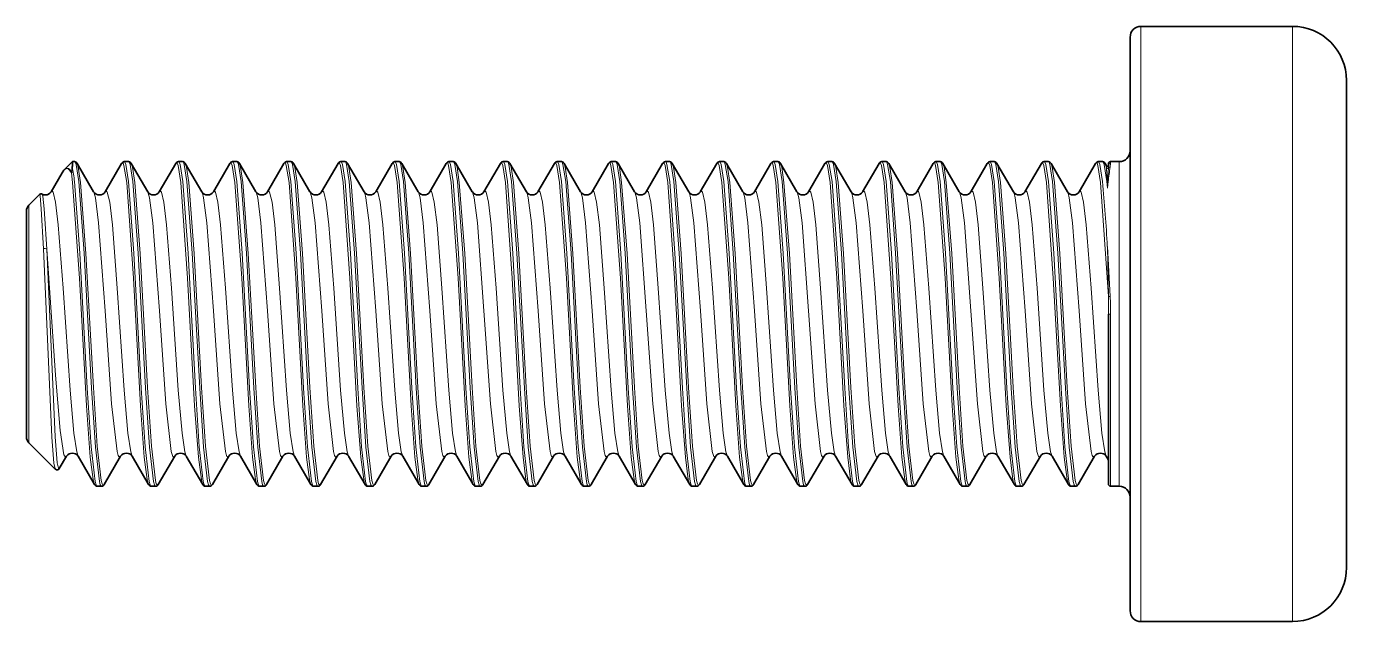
# Model space of a CAD drawing. Extents: x 155 to 1176, y 87 to 946.
# Drawn here: x 567.63 to 579.83, y 515.78 to 521.28 of the extents above; entities that cross this region are included whole.
import ezdxf

# ---------------------------------------------------------------- set-up
doc = ezdxf.new("R2010")
doc.units = 0

msp = doc.modelspace()

# ---------------------------------------------------------------- linework, layer by layer
at = {"color": 7, "lineweight": 13, "ltscale": 0.008415}
for p, q in [((577.932, 520.941), (577.932, 521.278)), ((579.332, 520.941), (579.332, 521.278))]:
    msp.add_line(p, q, dxfattribs=at)
at = {"color": 7, "lineweight": 35, "ltscale": 0.034999}
for p, q in [((577.932, 521.278), (579.332, 521.278)), ((577.932, 515.778), (579.332, 515.778))]:
    msp.add_line(p, q, dxfattribs=at)
at = {"color": 7, "lineweight": 35, "ltscale": 0.00811}
msp.add_line((577.832, 520.853), (577.832, 521.178), dxfattribs=at)
at = {"color": 7, "lineweight": 13, "ltscale": 0.129085}
for p, q in [((577.932, 515.778), (577.932, 520.941)), ((579.332, 515.778), (579.332, 520.941))]:
    msp.add_line(p, q, dxfattribs=at)
at = {"color": 7, "lineweight": 35, "ltscale": 0.12439}
msp.add_line((577.832, 515.878), (577.832, 520.853), dxfattribs=at)
at = {"color": 7, "lineweight": 35, "ltscale": 0.006886}
msp.add_line((579.832, 520.502), (579.832, 520.778), dxfattribs=at)
at = {"color": 7, "lineweight": 35, "ltscale": 0.105614}
msp.add_line((579.832, 516.278), (579.832, 520.502), dxfattribs=at)
at = {"color": 7, "lineweight": 35, "ltscale": 0.002551}
msp.add_line((567.984, 519.956), (568.057, 520.028), dxfattribs=at)
at = {"color": 7, "lineweight": 35, "ltscale": 0.00114}
msp.add_line((568.057, 519.982), (568.057, 520.028), dxfattribs=at)
at = {"color": 7, "lineweight": 35, "ltscale": 0.000491333}
msp.add_line((568.057, 520.028), (568.076, 520.028), dxfattribs=at)
at = {"color": 7, "lineweight": 35, "ltscale": 0.00757}
for p, q in [((568.101, 520.011), (568.253, 519.749)), ((568.601, 520.011), (568.753, 519.749)), ((569.101, 520.011), (569.253, 519.749)), ((569.601, 520.011), (569.753, 519.749)), ((570.101, 520.011), (570.253, 519.749)), ((570.601, 520.011), (570.753, 519.749)), ((571.101, 520.011), (571.253, 519.749)), ((571.601, 520.011), (571.753, 519.749)), ((572.101, 520.011), (572.253, 519.749)), ((572.601, 520.011), (572.753, 519.749)), ((573.101, 520.011), (573.253, 519.749)), ((573.601, 520.011), (573.753, 519.749)), ((574.101, 520.011), (574.253, 519.749)), ((574.601, 520.011), (574.753, 519.749)), ((575.101, 520.011), (575.253, 519.749)), ((575.601, 520.011), (575.753, 519.749)), ((576.101, 520.011), (576.253, 519.749)), ((576.601, 520.011), (576.753, 519.749)), ((577.101, 520.011), (577.253, 519.749))]:
    msp.add_line(p, q, dxfattribs=at)
at = {"color": 7, "lineweight": 35, "ltscale": 0.007571}
for p, q in [((568.512, 520.011), (568.36, 519.749)), ((569.012, 520.011), (568.86, 519.749)), ((569.512, 520.011), (569.36, 519.749)), ((570.012, 520.011), (569.86, 519.749)), ((570.512, 520.011), (570.36, 519.749)), ((571.012, 520.011), (570.86, 519.749)), ((571.512, 520.011), (571.36, 519.749)), ((572.012, 520.011), (571.86, 519.749)), ((572.512, 520.011), (572.36, 519.749)), ((573.012, 520.011), (572.86, 519.749)), ((573.512, 520.011), (573.36, 519.749)), ((574.012, 520.011), (573.86, 519.749)), ((574.512, 520.011), (574.36, 519.749)), ((575.012, 520.011), (574.86, 519.749)), ((575.512, 520.011), (575.36, 519.749)), ((576.012, 520.011), (575.86, 519.749)), ((576.512, 520.011), (576.36, 519.749)), ((577.012, 520.011), (576.86, 519.749)), ((577.512, 520.011), (577.36, 519.749)), ((568.351, 517.044), (568.503, 517.306)), ((568.851, 517.044), (569.003, 517.306)), ((569.351, 517.044), (569.503, 517.306)), ((569.851, 517.044), (570.003, 517.306)), ((570.351, 517.044), (570.503, 517.306)), ((570.851, 517.044), (571.003, 517.306)), ((571.351, 517.044), (571.503, 517.306)), ((571.851, 517.044), (572.003, 517.306)), ((572.351, 517.044), (572.503, 517.306)), ((572.851, 517.044), (573.003, 517.306)), ((573.351, 517.044), (573.503, 517.306)), ((573.851, 517.044), (574.003, 517.306)), ((574.351, 517.044), (574.503, 517.306)), ((574.851, 517.044), (575.003, 517.306)), ((575.351, 517.044), (575.503, 517.306)), ((575.851, 517.044), (576.003, 517.306)), ((576.351, 517.044), (576.503, 517.306)), ((576.851, 517.044), (577.003, 517.306)), ((577.351, 517.044), (577.503, 517.306))]:
    msp.add_line(p, q, dxfattribs=at)
at = {"color": 7, "lineweight": 35, "ltscale": 0.000987244}
for p, q in [((568.537, 520.028), (568.576, 520.028)), ((569.037, 520.028), (569.076, 520.028)), ((569.537, 520.028), (569.576, 520.028)), ((570.037, 520.028), (570.076, 520.028)), ((570.537, 520.028), (570.576, 520.028)), ((571.037, 520.028), (571.076, 520.028)), ((571.537, 520.028), (571.576, 520.028)), ((572.037, 520.028), (572.076, 520.028)), ((572.537, 520.028), (572.576, 520.028)), ((573.037, 520.028), (573.076, 520.028)), ((573.537, 520.028), (573.576, 520.028)), ((574.037, 520.028), (574.076, 520.028)), ((574.537, 520.028), (574.576, 520.028)), ((575.037, 520.028), (575.076, 520.028)), ((575.537, 520.028), (575.576, 520.028)), ((576.037, 520.028), (576.076, 520.028)), ((576.537, 520.028), (576.576, 520.028)), ((577.037, 520.028), (577.076, 520.028)), ((577.537, 520.028), (577.576, 520.028)), ((568.287, 517.028), (568.326, 517.028)), ((568.787, 517.028), (568.826, 517.028)), ((569.287, 517.028), (569.326, 517.028)), ((569.787, 517.028), (569.826, 517.028)), ((570.287, 517.028), (570.326, 517.028)), ((570.787, 517.028), (570.826, 517.028)), ((571.287, 517.028), (571.326, 517.028)), ((571.787, 517.028), (571.826, 517.028)), ((572.287, 517.028), (572.326, 517.028)), ((572.787, 517.028), (572.826, 517.028)), ((573.287, 517.028), (573.326, 517.028)), ((573.787, 517.028), (573.826, 517.028)), ((574.287, 517.028), (574.326, 517.028)), ((574.787, 517.028), (574.826, 517.028)), ((575.287, 517.028), (575.326, 517.028)), ((575.787, 517.028), (575.826, 517.028)), ((576.287, 517.028), (576.326, 517.028)), ((576.787, 517.028), (576.826, 517.028)), ((577.287, 517.028), (577.326, 517.028))]:
    msp.add_line(p, q, dxfattribs=at)
at = {"color": 7, "lineweight": 35, "ltscale": 0.000633093}
msp.add_line((577.601, 520.011), (577.614, 519.989), dxfattribs=at)
at = {"color": 7, "lineweight": 13, "ltscale": 0.000469971}
msp.add_line((577.614, 519.971), (577.614, 519.989), dxfattribs=at)
at = {"color": 7, "lineweight": 13, "ltscale": 0.003175}
for p, q in [((577.62, 519.844), (577.614, 519.971)), ((577.631, 519.971), (577.624, 519.844))]:
    msp.add_line(p, q, dxfattribs=at)
at = {"color": 7, "lineweight": 13, "ltscale": 0.000550341}
msp.add_line((577.632, 519.993), (577.631, 519.971), dxfattribs=at)
at = {"color": 7, "lineweight": 35, "ltscale": 0.000378418}
msp.add_line((577.632, 519.993), (577.632, 520.008), dxfattribs=at)
at = {"color": 7, "lineweight": 13, "ltscale": 0.000813448}
msp.add_line((577.652, 520.012), (577.648, 519.98), dxfattribs=at)
at = {"color": 7, "lineweight": 13, "ltscale": 0.000382996}
msp.add_line((577.652, 520.012), (577.652, 520.028), dxfattribs=at)
at = {"color": 7, "lineweight": 35, "ltscale": 0.002}
for p, q in [((577.652, 520.028), (577.732, 520.028)), ((577.652, 517.028), (577.732, 517.028))]:
    msp.add_line(p, q, dxfattribs=at)
at = {"color": 7, "lineweight": 13, "ltscale": 0.00459}
msp.add_line((577.732, 519.844), (577.732, 520.028), dxfattribs=at)
at = {"color": 7, "lineweight": 35, "ltscale": 0.005113}
msp.add_line((567.963, 519.926), (567.86, 519.749), dxfattribs=at)
at = {"color": 7, "lineweight": 13, "ltscale": 0.000779466}
msp.add_line((567.963, 519.926), (567.981, 519.951), dxfattribs=at)
at = {"color": 7, "lineweight": 35, "ltscale": 0.000130621}
msp.add_line((568.048, 519.926), (568.051, 519.93), dxfattribs=at)
at = {"color": 7, "lineweight": 13, "ltscale": 0.002306}
msp.add_line((568.059, 519.835), (568.048, 519.926), dxfattribs=at)
at = {"color": 7, "lineweight": 13, "ltscale": 0.001525}
for p in [(577.616, 519.844), (577.629, 519.844)]:
    msp.add_line(p, (577.622, 519.783), dxfattribs=at)
at = {"color": 7, "lineweight": 13, "ltscale": 0.000105286}
msp.add_line((577.62, 519.844), (577.624, 519.844), dxfattribs=at)
at = {"color": 7, "lineweight": 13, "ltscale": 0.00151}
msp.add_line((577.62, 519.844), (577.622, 519.783), dxfattribs=at)
at = {"color": 7, "lineweight": 13, "ltscale": 0.00010404}
msp.add_line((577.624, 519.844), (577.629, 519.844), dxfattribs=at)
at = {"color": 7, "lineweight": 13, "ltscale": 0.07041}
msp.add_line((577.732, 517.028), (577.732, 519.844), dxfattribs=at)
at = {"color": 7, "lineweight": 35, "ltscale": 0.003435}
msp.add_line((567.656, 519.627), (567.753, 519.724), dxfattribs=at)
at = {"color": 7, "lineweight": 13, "ltscale": 0.026411}
msp.add_line((577.631, 518.781), (577.559, 519.835), dxfattribs=at)
at = {"color": 7, "lineweight": 13, "ltscale": 0.003365}
msp.add_line((567.656, 519.492), (567.656, 519.627), dxfattribs=at)
at = {"color": 7, "lineweight": 35, "ltscale": 0.003191}
msp.add_line((567.632, 519.443), (567.632, 519.57), dxfattribs=at)
at = {"color": 7, "lineweight": 13, "ltscale": 0.051595}
msp.add_line((567.656, 517.428), (567.656, 519.492), dxfattribs=at)
at = {"color": 7, "lineweight": 13, "ltscale": 0.009291}
msp.add_line((567.79, 519.221), (567.769, 519.592), dxfattribs=at)
at = {"color": 7, "lineweight": 35, "ltscale": 0.04894}
msp.add_line((567.632, 517.485), (567.632, 519.443), dxfattribs=at)
at = {"color": 7, "lineweight": 13, "ltscale": 0.011519}
msp.add_line((577.622, 519.243), (577.648, 518.783), dxfattribs=at)
at = {"color": 7, "lineweight": 13, "ltscale": 0.011568}
msp.add_line((577.631, 518.781), (577.622, 519.243), dxfattribs=at)
at = {"color": 7, "lineweight": 13, "ltscale": 0.000438289}
msp.add_line((577.631, 518.781), (577.648, 518.783), dxfattribs=at)
at = {"color": 7, "lineweight": 13, "ltscale": 0.004047}
msp.add_line((577.631, 518.781), (577.632, 518.619), dxfattribs=at)
at = {"color": 7, "lineweight": 13, "ltscale": 0.037764}
msp.add_line((577.631, 518.781), (577.631, 517.27), dxfattribs=at)
at = {"color": 7, "lineweight": 13, "ltscale": 0.000501418}
msp.add_line((577.632, 518.619), (577.652, 518.62), dxfattribs=at)
at = {"color": 7, "lineweight": 35, "ltscale": 0.039281}
msp.add_line((577.632, 517.048), (577.632, 518.619), dxfattribs=at)
at = {"color": 7, "lineweight": 13, "ltscale": 0.039812}
msp.add_line((577.652, 517.028), (577.652, 518.62), dxfattribs=at)
at = {"color": 7, "lineweight": 35, "ltscale": 0.008615}
msp.add_line((567.656, 517.428), (567.899, 517.185), dxfattribs=at)
at = {"color": 7, "lineweight": 35, "ltscale": 0.003329}
msp.add_line((567.936, 517.191), (568.003, 517.306), dxfattribs=at)
at = {"color": 7, "lineweight": 35, "ltscale": 0.007572}
for p, q in [((568.262, 517.044), (568.11, 517.306)), ((568.762, 517.044), (568.61, 517.306)), ((569.262, 517.044), (569.11, 517.306)), ((569.762, 517.044), (569.61, 517.306)), ((570.262, 517.044), (570.11, 517.306)), ((570.762, 517.044), (570.61, 517.306)), ((571.262, 517.044), (571.11, 517.306)), ((571.762, 517.044), (571.61, 517.306)), ((572.262, 517.044), (572.11, 517.306)), ((572.762, 517.044), (572.61, 517.306)), ((573.262, 517.044), (573.11, 517.306)), ((573.762, 517.044), (573.61, 517.306)), ((574.262, 517.044), (574.11, 517.306)), ((574.762, 517.044), (574.61, 517.306)), ((575.262, 517.044), (575.11, 517.306)), ((575.762, 517.044), (575.61, 517.306)), ((576.262, 517.044), (576.11, 517.306)), ((576.762, 517.044), (576.61, 517.306)), ((577.262, 517.044), (577.11, 517.306))]:
    msp.add_line(p, q, dxfattribs=at)
at = {"color": 7, "lineweight": 35, "ltscale": 0.001034}
msp.add_line((577.631, 517.27), (577.61, 517.306), dxfattribs=at)
at = {"color": 7, "lineweight": 35, "ltscale": 0.000129547}
msp.add_line((577.631, 517.27), (577.632, 517.265), dxfattribs=at)
at = {"color": 7, "lineweight": 13}
for points in [[(567.984, 519.956), (567.999, 519.966), (568.007, 519.968), (568.021, 519.965), (568.031, 519.957), (568.051, 519.93)], [(568.116, 519.844), (568.091, 520.001), (568.083, 520.023), (568.08, 520.026), (568.078, 520.027), (568.076, 520.028)], [(568.133, 519.836), (568.112, 519.978), (568.101, 520.011)], [(568.559, 519.835), (568.534, 519.992), (568.526, 520.013), (568.523, 520.016), (568.522, 520.017), (568.52, 520.018)], [(568.577, 519.844), (568.552, 520.002), (568.543, 520.023), (568.54, 520.026), (568.539, 520.027), (568.537, 520.028)], [(568.616, 519.844), (568.591, 520.001), (568.583, 520.023), (568.58, 520.026), (568.578, 520.027), (568.576, 520.028)], [(568.633, 519.836), (568.612, 519.978), (568.601, 520.011)], [(569.059, 519.835), (569.034, 519.992), (569.026, 520.013), (569.023, 520.016), (569.022, 520.017), (569.02, 520.018)], [(569.077, 519.844), (569.052, 520.002), (569.043, 520.023), (569.04, 520.026), (569.039, 520.027), (569.037, 520.028)], [(569.116, 519.844), (569.091, 520.001), (569.083, 520.023), (569.08, 520.026), (569.078, 520.027), (569.076, 520.028)], [(569.133, 519.836), (569.112, 519.978), (569.101, 520.011)], [(569.559, 519.835), (569.534, 519.992), (569.526, 520.013), (569.523, 520.016), (569.522, 520.017), (569.52, 520.018)], [(569.577, 519.844), (569.552, 520.002), (569.543, 520.023), (569.54, 520.026), (569.539, 520.027), (569.537, 520.028)], [(569.616, 519.844), (569.591, 520.001), (569.583, 520.023), (569.58, 520.026), (569.578, 520.027), (569.576, 520.028)], [(569.633, 519.836), (569.612, 519.978), (569.601, 520.011)], [(570.059, 519.835), (570.034, 519.992), (570.026, 520.013), (570.023, 520.016), (570.022, 520.017), (570.02, 520.018)], [(570.077, 519.844), (570.052, 520.002), (570.043, 520.023), (570.04, 520.026), (570.039, 520.027), (570.037, 520.028)], [(570.116, 519.844), (570.091, 520.001), (570.083, 520.023), (570.08, 520.026), (570.078, 520.027), (570.076, 520.028)], [(570.133, 519.836), (570.112, 519.978), (570.101, 520.011)], [(570.559, 519.835), (570.534, 519.992), (570.526, 520.013), (570.523, 520.016), (570.522, 520.017), (570.52, 520.018)], [(570.577, 519.844), (570.552, 520.002), (570.543, 520.023), (570.54, 520.026), (570.539, 520.027), (570.537, 520.028)], [(570.616, 519.844), (570.591, 520.001), (570.583, 520.023), (570.58, 520.026), (570.578, 520.027), (570.576, 520.028)], [(570.633, 519.836), (570.612, 519.978), (570.601, 520.011)], [(571.059, 519.835), (571.034, 519.992), (571.026, 520.013), (571.023, 520.016), (571.022, 520.017), (571.02, 520.018)], [(571.077, 519.844), (571.052, 520.002), (571.043, 520.023), (571.04, 520.026), (571.039, 520.027), (571.037, 520.028)], [(571.116, 519.844), (571.091, 520.001), (571.083, 520.023), (571.08, 520.026), (571.078, 520.027), (571.076, 520.028)], [(571.133, 519.836), (571.112, 519.978), (571.101, 520.011)], [(571.559, 519.835), (571.534, 519.992), (571.526, 520.013), (571.523, 520.016), (571.522, 520.017), (571.52, 520.018)], [(571.577, 519.844), (571.552, 520.002), (571.543, 520.023), (571.54, 520.026), (571.539, 520.027), (571.537, 520.028)], [(571.616, 519.844), (571.591, 520.001), (571.583, 520.023), (571.58, 520.026), (571.578, 520.027), (571.576, 520.028)], [(571.633, 519.836), (571.612, 519.978), (571.601, 520.011)], [(572.059, 519.835), (572.034, 519.992), (572.026, 520.013), (572.023, 520.016), (572.022, 520.017), (572.02, 520.018)], [(572.077, 519.844), (572.052, 520.002), (572.043, 520.023), (572.04, 520.026), (572.039, 520.027), (572.037, 520.028)], [(572.116, 519.844), (572.091, 520.001), (572.083, 520.023), (572.08, 520.026), (572.078, 520.027), (572.076, 520.028)], [(572.133, 519.836), (572.112, 519.978), (572.101, 520.011)], [(572.559, 519.835), (572.534, 519.992), (572.526, 520.013), (572.523, 520.016), (572.522, 520.017), (572.52, 520.018)], [(572.577, 519.844), (572.552, 520.002), (572.543, 520.023), (572.54, 520.026), (572.539, 520.027), (572.537, 520.028)], [(572.616, 519.844), (572.591, 520.001), (572.583, 520.023), (572.58, 520.026), (572.578, 520.027), (572.576, 520.028)], [(572.633, 519.836), (572.612, 519.978), (572.601, 520.011)], [(573.059, 519.835), (573.034, 519.992), (573.026, 520.013), (573.023, 520.016), (573.022, 520.017), (573.02, 520.018)], [(573.077, 519.844), (573.052, 520.002), (573.043, 520.023), (573.04, 520.026), (573.039, 520.027), (573.037, 520.028)], [(573.116, 519.844), (573.091, 520.001), (573.083, 520.023), (573.08, 520.026), (573.078, 520.027), (573.076, 520.028)], [(573.133, 519.836), (573.112, 519.978), (573.101, 520.011)], [(573.559, 519.835), (573.534, 519.992), (573.526, 520.013), (573.523, 520.016), (573.522, 520.017), (573.52, 520.018)], [(573.577, 519.844), (573.552, 520.002), (573.543, 520.023), (573.54, 520.026), (573.539, 520.027), (573.537, 520.028)], [(573.616, 519.844), (573.591, 520.001), (573.583, 520.023), (573.58, 520.026), (573.578, 520.027), (573.576, 520.028)], [(573.633, 519.836), (573.612, 519.978), (573.601, 520.011)], [(574.059, 519.835), (574.034, 519.992), (574.026, 520.013), (574.023, 520.016), (574.022, 520.017), (574.02, 520.018)], [(574.077, 519.844), (574.052, 520.002), (574.043, 520.023), (574.04, 520.026), (574.039, 520.027), (574.037, 520.028)], [(574.116, 519.844), (574.091, 520.001), (574.083, 520.023), (574.08, 520.026), (574.078, 520.027), (574.076, 520.028)], [(574.133, 519.836), (574.112, 519.978), (574.101, 520.011)], [(574.559, 519.835), (574.534, 519.992), (574.526, 520.013), (574.523, 520.016), (574.522, 520.017), (574.52, 520.018)], [(574.577, 519.844), (574.552, 520.002), (574.543, 520.023), (574.54, 520.026), (574.539, 520.027), (574.537, 520.028)], [(574.616, 519.844), (574.591, 520.001), (574.583, 520.023), (574.58, 520.026), (574.578, 520.027), (574.576, 520.028)], [(574.633, 519.836), (574.612, 519.978), (574.601, 520.011)], [(575.059, 519.835), (575.034, 519.992), (575.026, 520.013), (575.023, 520.016), (575.022, 520.017), (575.02, 520.018)], [(575.077, 519.844), (575.052, 520.002), (575.043, 520.023), (575.04, 520.026), (575.039, 520.027), (575.037, 520.028)], [(575.116, 519.844), (575.091, 520.001), (575.083, 520.023), (575.08, 520.026), (575.078, 520.027), (575.076, 520.028)], [(575.133, 519.836), (575.112, 519.978), (575.101, 520.011)], [(575.559, 519.835), (575.534, 519.992), (575.526, 520.013), (575.523, 520.016), (575.522, 520.017), (575.52, 520.018)], [(575.577, 519.844), (575.552, 520.002), (575.543, 520.023), (575.54, 520.026), (575.539, 520.027), (575.537, 520.028)], [(575.616, 519.844), (575.591, 520.001), (575.583, 520.023), (575.58, 520.026), (575.578, 520.027), (575.576, 520.028)], [(575.633, 519.836), (575.612, 519.978), (575.601, 520.011)], [(576.059, 519.835), (576.034, 519.992), (576.026, 520.013), (576.023, 520.016), (576.022, 520.017), (576.02, 520.018)], [(576.077, 519.844), (576.052, 520.002), (576.043, 520.023), (576.04, 520.026), (576.039, 520.027), (576.037, 520.028)], [(576.116, 519.844), (576.091, 520.001), (576.083, 520.023), (576.08, 520.026), (576.078, 520.027), (576.076, 520.028)], [(576.133, 519.836), (576.112, 519.978), (576.101, 520.011)], [(576.559, 519.835), (576.534, 519.992), (576.526, 520.013), (576.523, 520.016), (576.522, 520.017), (576.52, 520.018)], [(576.577, 519.844), (576.552, 520.002), (576.543, 520.023), (576.54, 520.026), (576.539, 520.027), (576.537, 520.028)], [(576.616, 519.844), (576.591, 520.001), (576.583, 520.023), (576.58, 520.026), (576.578, 520.027), (576.576, 520.028)], [(576.633, 519.836), (576.612, 519.978), (576.601, 520.011)], [(577.059, 519.835), (577.034, 519.992), (577.026, 520.013), (577.023, 520.016), (577.022, 520.017), (577.02, 520.018)], [(577.077, 519.844), (577.052, 520.002), (577.043, 520.023), (577.04, 520.026), (577.039, 520.027), (577.037, 520.028)], [(577.116, 519.844), (577.091, 520.001), (577.083, 520.023), (577.08, 520.026), (577.078, 520.027), (577.076, 520.028)], [(577.133, 519.836), (577.112, 519.978), (577.101, 520.011)], [(577.559, 519.835), (577.534, 519.992), (577.526, 520.013), (577.523, 520.016), (577.522, 520.017), (577.52, 520.018)], [(577.577, 519.844), (577.552, 520.002), (577.543, 520.023), (577.54, 520.026), (577.539, 520.027), (577.537, 520.028)], [(577.616, 519.844), (577.591, 520.001), (577.583, 520.023), (577.58, 520.026), (577.576, 520.028)], [(567.981, 519.951), (567.996, 519.962), (568.003, 519.964), (568.018, 519.96), (568.028, 519.953), (568.048, 519.926)], [(568.287, 517.028), (568.285, 517.028), (568.283, 517.029), (568.28, 517.033), (568.276, 517.042), (568.267, 517.073), (568.23, 517.392), (568.194, 517.936), (568.126, 519.183), (568.077, 519.844)], [(568.326, 517.028), (568.324, 517.028), (568.323, 517.029), (568.32, 517.033), (568.315, 517.042), (568.307, 517.072), (568.27, 517.391), (568.234, 517.935), (568.165, 519.183), (568.116, 519.844)], [(568.787, 517.028), (568.785, 517.028), (568.783, 517.029), (568.78, 517.033), (568.776, 517.042), (568.767, 517.073), (568.73, 517.392), (568.694, 517.936), (568.626, 519.183), (568.577, 519.844)], [(568.826, 517.028), (568.824, 517.028), (568.823, 517.029), (568.82, 517.033), (568.815, 517.042), (568.807, 517.072), (568.77, 517.391), (568.734, 517.935), (568.665, 519.183), (568.616, 519.844)], [(569.287, 517.028), (569.285, 517.028), (569.283, 517.029), (569.28, 517.033), (569.276, 517.042), (569.267, 517.073), (569.23, 517.392), (569.194, 517.936), (569.126, 519.183), (569.077, 519.844)], [(569.326, 517.028), (569.324, 517.028), (569.323, 517.029), (569.32, 517.033), (569.315, 517.042), (569.307, 517.072), (569.27, 517.391), (569.234, 517.935), (569.165, 519.183), (569.116, 519.844)], [(569.787, 517.028), (569.785, 517.028), (569.783, 517.029), (569.78, 517.033), (569.776, 517.042), (569.767, 517.073), (569.73, 517.392), (569.694, 517.936), (569.626, 519.183), (569.577, 519.844)], [(569.826, 517.028), (569.824, 517.028), (569.823, 517.029), (569.82, 517.033), (569.815, 517.042), (569.807, 517.072), (569.77, 517.391), (569.734, 517.935), (569.665, 519.183), (569.616, 519.844)], [(570.287, 517.028), (570.285, 517.028), (570.283, 517.029), (570.28, 517.033), (570.276, 517.042), (570.267, 517.073), (570.23, 517.392), (570.194, 517.936), (570.126, 519.183), (570.077, 519.844)], [(570.326, 517.028), (570.324, 517.028), (570.323, 517.029), (570.32, 517.033), (570.315, 517.042), (570.307, 517.072), (570.27, 517.391), (570.234, 517.935), (570.165, 519.183), (570.116, 519.844)], [(570.787, 517.028), (570.785, 517.028), (570.783, 517.029), (570.78, 517.033), (570.776, 517.042), (570.767, 517.073), (570.73, 517.392), (570.694, 517.936), (570.626, 519.183), (570.577, 519.844)], [(570.826, 517.028), (570.824, 517.028), (570.823, 517.029), (570.82, 517.033), (570.815, 517.042), (570.807, 517.072), (570.77, 517.391), (570.734, 517.935), (570.665, 519.183), (570.616, 519.844)], [(571.287, 517.028), (571.285, 517.028), (571.283, 517.029), (571.28, 517.033), (571.276, 517.042), (571.267, 517.073), (571.23, 517.392), (571.194, 517.936), (571.126, 519.183), (571.077, 519.844)], [(571.326, 517.028), (571.324, 517.028), (571.323, 517.029), (571.32, 517.033), (571.315, 517.042), (571.307, 517.072), (571.27, 517.391), (571.234, 517.935), (571.165, 519.183), (571.116, 519.844)], [(571.787, 517.028), (571.785, 517.028), (571.783, 517.029), (571.78, 517.033), (571.776, 517.042), (571.767, 517.073), (571.73, 517.392), (571.694, 517.936), (571.626, 519.183), (571.577, 519.844)], [(571.826, 517.028), (571.824, 517.028), (571.823, 517.029), (571.82, 517.033), (571.815, 517.042), (571.807, 517.072), (571.77, 517.391), (571.734, 517.935), (571.665, 519.183), (571.616, 519.844)], [(572.287, 517.028), (572.285, 517.028), (572.283, 517.029), (572.28, 517.033), (572.276, 517.042), (572.267, 517.073), (572.23, 517.392), (572.194, 517.936), (572.126, 519.183), (572.077, 519.844)], [(572.326, 517.028), (572.324, 517.028), (572.323, 517.029), (572.32, 517.033), (572.315, 517.042), (572.307, 517.072), (572.27, 517.391), (572.234, 517.935), (572.165, 519.183), (572.116, 519.844)], [(572.787, 517.028), (572.785, 517.028), (572.783, 517.029), (572.78, 517.033), (572.776, 517.042), (572.767, 517.073), (572.73, 517.392), (572.694, 517.936), (572.626, 519.183), (572.577, 519.844)], [(572.826, 517.028), (572.824, 517.028), (572.823, 517.029), (572.82, 517.033), (572.815, 517.042), (572.807, 517.072), (572.77, 517.391), (572.734, 517.935), (572.665, 519.183), (572.616, 519.844)], [(573.287, 517.028), (573.285, 517.028), (573.283, 517.029), (573.28, 517.033), (573.276, 517.042), (573.267, 517.073), (573.23, 517.392), (573.194, 517.936), (573.126, 519.183), (573.077, 519.844)], [(573.326, 517.028), (573.324, 517.028), (573.323, 517.029), (573.32, 517.033), (573.315, 517.042), (573.307, 517.072), (573.27, 517.391), (573.234, 517.935), (573.165, 519.183), (573.116, 519.844)], [(573.787, 517.028), (573.785, 517.028), (573.783, 517.029), (573.78, 517.033), (573.776, 517.042), (573.767, 517.073), (573.73, 517.392), (573.694, 517.936), (573.626, 519.183), (573.577, 519.844)], [(573.826, 517.028), (573.824, 517.028), (573.823, 517.029), (573.82, 517.033), (573.815, 517.042), (573.807, 517.072), (573.77, 517.391), (573.734, 517.935), (573.665, 519.183), (573.616, 519.844)], [(574.287, 517.028), (574.285, 517.028), (574.283, 517.029), (574.28, 517.033), (574.276, 517.042), (574.267, 517.073), (574.23, 517.392), (574.194, 517.936), (574.126, 519.183), (574.077, 519.844)], [(574.326, 517.028), (574.324, 517.028), (574.323, 517.029), (574.32, 517.033), (574.315, 517.042), (574.307, 517.072), (574.27, 517.391), (574.234, 517.935), (574.165, 519.183), (574.116, 519.844)], [(574.787, 517.028), (574.785, 517.028), (574.783, 517.029), (574.78, 517.033), (574.776, 517.042), (574.767, 517.073), (574.73, 517.392), (574.694, 517.936), (574.626, 519.183), (574.577, 519.844)], [(574.826, 517.028), (574.824, 517.028), (574.823, 517.029), (574.82, 517.033), (574.815, 517.042), (574.807, 517.072), (574.77, 517.391), (574.734, 517.935), (574.665, 519.183), (574.616, 519.844)], [(575.287, 517.028), (575.285, 517.028), (575.283, 517.029), (575.28, 517.033), (575.276, 517.042), (575.267, 517.073), (575.23, 517.392), (575.194, 517.936), (575.126, 519.183), (575.077, 519.844)], [(575.326, 517.028), (575.324, 517.028), (575.323, 517.029), (575.32, 517.033), (575.315, 517.042), (575.307, 517.072), (575.27, 517.391), (575.234, 517.935), (575.165, 519.183), (575.116, 519.844)], [(575.787, 517.028), (575.785, 517.028), (575.783, 517.029), (575.78, 517.033), (575.776, 517.042), (575.767, 517.073), (575.73, 517.392), (575.694, 517.936), (575.626, 519.183), (575.577, 519.844)], [(575.826, 517.028), (575.824, 517.028), (575.823, 517.029), (575.82, 517.033), (575.815, 517.042), (575.807, 517.072), (575.77, 517.391), (575.734, 517.935), (575.665, 519.183), (575.616, 519.844)], [(576.287, 517.028), (576.285, 517.028), (576.283, 517.029), (576.28, 517.033), (576.276, 517.042), (576.267, 517.073), (576.23, 517.392), (576.194, 517.936), (576.126, 519.183), (576.077, 519.844)], [(576.326, 517.028), (576.324, 517.028), (576.323, 517.029), (576.32, 517.033), (576.315, 517.042), (576.307, 517.072), (576.27, 517.391), (576.234, 517.935), (576.165, 519.183), (576.116, 519.844)], [(576.787, 517.028), (576.785, 517.028), (576.783, 517.029), (576.78, 517.033), (576.776, 517.042), (576.767, 517.073), (576.73, 517.392), (576.694, 517.936), (576.626, 519.183), (576.577, 519.844)], [(576.826, 517.028), (576.824, 517.028), (576.823, 517.029), (576.82, 517.033), (576.815, 517.042), (576.807, 517.072), (576.77, 517.391), (576.734, 517.935), (576.665, 519.183), (576.616, 519.844)], [(577.287, 517.028), (577.285, 517.028), (577.283, 517.029), (577.28, 517.033), (577.276, 517.042), (577.267, 517.073), (577.23, 517.392), (577.194, 517.936), (577.126, 519.183), (577.077, 519.844)], [(577.326, 517.028), (577.324, 517.028), (577.323, 517.029), (577.32, 517.033), (577.315, 517.042), (577.307, 517.072), (577.27, 517.391), (577.234, 517.935), (577.165, 519.183), (577.116, 519.844)], [(567.769, 519.592), (567.758, 519.712), (567.755, 519.721), (567.754, 519.724), (567.753, 519.724)], [(567.797, 519.592), (567.783, 519.71), (567.779, 519.725), (567.777, 519.728)], [(567.869, 519.757), (567.873, 519.756), (567.875, 519.753), (567.88, 519.745), (567.902, 519.654), (567.927, 519.443), (567.972, 518.86), (568.036, 517.915), (568.071, 517.518), (568.097, 517.347), (568.11, 517.306)], [(568.262, 517.044), (568.258, 517.054), (568.249, 517.09), (568.222, 517.296), (568.187, 517.772), (568.122, 518.95), (568.059, 519.835)], [(568.344, 517.038), (568.341, 517.038), (568.34, 517.039), (568.337, 517.043), (568.333, 517.052), (568.324, 517.082), (568.287, 517.4), (568.251, 517.94), (568.183, 519.18), (568.133, 519.836)], [(568.253, 519.749), (568.259, 519.737), (568.27, 519.695), (568.3, 519.462), (568.361, 518.648), (568.42, 517.79), (568.471, 517.349), (568.481, 517.314), (568.486, 517.304), (568.49, 517.3), (568.492, 517.299), (568.494, 517.298)], [(568.369, 519.757), (568.373, 519.756), (568.375, 519.753), (568.38, 519.745), (568.402, 519.654), (568.427, 519.443), (568.472, 518.86), (568.536, 517.915), (568.571, 517.518), (568.597, 517.347), (568.61, 517.306)], [(568.762, 517.044), (568.758, 517.054), (568.749, 517.09), (568.722, 517.296), (568.687, 517.772), (568.622, 518.95), (568.559, 519.835)], [(568.844, 517.038), (568.841, 517.038), (568.84, 517.039), (568.837, 517.043), (568.833, 517.052), (568.824, 517.082), (568.787, 517.4), (568.751, 517.94), (568.683, 519.18), (568.633, 519.836)], [(568.753, 519.749), (568.759, 519.737), (568.77, 519.695), (568.8, 519.462), (568.861, 518.648), (568.92, 517.79), (568.971, 517.349), (568.981, 517.314), (568.986, 517.304), (568.99, 517.3), (568.992, 517.299), (568.994, 517.298)], [(568.869, 519.757), (568.873, 519.756), (568.875, 519.753), (568.88, 519.745), (568.902, 519.654), (568.927, 519.443), (568.972, 518.86), (569.036, 517.915), (569.071, 517.518), (569.097, 517.347), (569.11, 517.306)], [(569.262, 517.044), (569.258, 517.054), (569.249, 517.09), (569.222, 517.296), (569.187, 517.772), (569.122, 518.95), (569.059, 519.835)], [(569.344, 517.038), (569.341, 517.038), (569.34, 517.039), (569.337, 517.043), (569.333, 517.052), (569.324, 517.082), (569.287, 517.4), (569.251, 517.94), (569.183, 519.18), (569.133, 519.836)], [(569.253, 519.749), (569.259, 519.737), (569.27, 519.695), (569.3, 519.462), (569.361, 518.648), (569.42, 517.79), (569.471, 517.349), (569.481, 517.314), (569.486, 517.304), (569.49, 517.3), (569.492, 517.299), (569.494, 517.298)], [(569.369, 519.757), (569.373, 519.756), (569.375, 519.753), (569.38, 519.745), (569.402, 519.654), (569.427, 519.443), (569.472, 518.86), (569.536, 517.915), (569.571, 517.518), (569.597, 517.347), (569.61, 517.306)], [(569.762, 517.044), (569.758, 517.054), (569.749, 517.09), (569.722, 517.296), (569.687, 517.772), (569.622, 518.95), (569.559, 519.835)], [(569.844, 517.038), (569.841, 517.038), (569.84, 517.039), (569.837, 517.043), (569.833, 517.052), (569.824, 517.082), (569.787, 517.4), (569.751, 517.94), (569.683, 519.18), (569.633, 519.836)], [(569.753, 519.749), (569.759, 519.737), (569.77, 519.695), (569.8, 519.462), (569.861, 518.648), (569.92, 517.79), (569.971, 517.349), (569.981, 517.314), (569.986, 517.304), (569.99, 517.3), (569.992, 517.299), (569.994, 517.298)], [(569.869, 519.757), (569.873, 519.756), (569.875, 519.753), (569.88, 519.745), (569.902, 519.654), (569.927, 519.443), (569.972, 518.86), (570.036, 517.915), (570.071, 517.518), (570.097, 517.347), (570.11, 517.306)], [(570.262, 517.044), (570.258, 517.054), (570.249, 517.09), (570.222, 517.296), (570.187, 517.772), (570.122, 518.95), (570.059, 519.835)], [(570.344, 517.038), (570.341, 517.038), (570.34, 517.039), (570.337, 517.043), (570.333, 517.052), (570.324, 517.082), (570.287, 517.4), (570.251, 517.94), (570.183, 519.18), (570.133, 519.836)], [(570.253, 519.749), (570.259, 519.737), (570.27, 519.695), (570.3, 519.462), (570.361, 518.648), (570.42, 517.79), (570.471, 517.349), (570.481, 517.314), (570.486, 517.304), (570.49, 517.3), (570.492, 517.299), (570.494, 517.298)], [(570.369, 519.757), (570.373, 519.756), (570.375, 519.753), (570.38, 519.745), (570.402, 519.654), (570.427, 519.443), (570.472, 518.86), (570.536, 517.915), (570.571, 517.518), (570.597, 517.347), (570.61, 517.306)], [(570.762, 517.044), (570.758, 517.054), (570.749, 517.09), (570.722, 517.296), (570.687, 517.772), (570.622, 518.95), (570.559, 519.835)], [(570.844, 517.038), (570.841, 517.038), (570.84, 517.039), (570.837, 517.043), (570.833, 517.052), (570.824, 517.082), (570.787, 517.4), (570.751, 517.94), (570.683, 519.18), (570.633, 519.836)], [(570.753, 519.749), (570.759, 519.737), (570.77, 519.695), (570.8, 519.462), (570.861, 518.648), (570.92, 517.79), (570.971, 517.349), (570.981, 517.314), (570.986, 517.304), (570.99, 517.3), (570.992, 517.299), (570.994, 517.298)], [(570.869, 519.757), (570.873, 519.756), (570.875, 519.753), (570.88, 519.745), (570.902, 519.654), (570.927, 519.443), (570.972, 518.86), (571.036, 517.915), (571.071, 517.518), (571.097, 517.347), (571.11, 517.306)], [(571.262, 517.044), (571.258, 517.054), (571.249, 517.09), (571.222, 517.296), (571.187, 517.772), (571.122, 518.95), (571.059, 519.835)], [(571.344, 517.038), (571.341, 517.038), (571.34, 517.039), (571.337, 517.043), (571.333, 517.052), (571.324, 517.082), (571.287, 517.4), (571.251, 517.94), (571.183, 519.18), (571.133, 519.836)], [(571.253, 519.749), (571.259, 519.737), (571.27, 519.695), (571.3, 519.462), (571.361, 518.648), (571.42, 517.79), (571.471, 517.349), (571.481, 517.314), (571.486, 517.304), (571.49, 517.3), (571.492, 517.299), (571.494, 517.298)], [(571.369, 519.757), (571.373, 519.756), (571.375, 519.753), (571.38, 519.745), (571.402, 519.654), (571.427, 519.443), (571.472, 518.86), (571.536, 517.915), (571.571, 517.518), (571.597, 517.347), (571.61, 517.306)], [(571.762, 517.044), (571.758, 517.054), (571.749, 517.09), (571.722, 517.296), (571.687, 517.772), (571.622, 518.95), (571.559, 519.835)], [(571.844, 517.038), (571.841, 517.038), (571.84, 517.039), (571.837, 517.043), (571.833, 517.052), (571.824, 517.082), (571.787, 517.4), (571.751, 517.94), (571.683, 519.18), (571.633, 519.836)], [(571.753, 519.749), (571.759, 519.737), (571.77, 519.695), (571.8, 519.462), (571.861, 518.648), (571.92, 517.79), (571.971, 517.349), (571.981, 517.314), (571.986, 517.304), (571.99, 517.3), (571.992, 517.299), (571.994, 517.298)], [(571.869, 519.757), (571.873, 519.756), (571.875, 519.753), (571.88, 519.745), (571.902, 519.654), (571.927, 519.443), (571.972, 518.86), (572.036, 517.915), (572.071, 517.518), (572.097, 517.347), (572.11, 517.306)], [(572.262, 517.044), (572.258, 517.054), (572.249, 517.09), (572.222, 517.296), (572.187, 517.772), (572.122, 518.95), (572.059, 519.835)], [(572.344, 517.038), (572.341, 517.038), (572.34, 517.039), (572.337, 517.043), (572.333, 517.052), (572.324, 517.082), (572.287, 517.4), (572.251, 517.94), (572.183, 519.18), (572.133, 519.836)], [(572.253, 519.749), (572.259, 519.737), (572.27, 519.695), (572.3, 519.462), (572.361, 518.648), (572.42, 517.79), (572.471, 517.349), (572.481, 517.314), (572.486, 517.304), (572.49, 517.3), (572.492, 517.299), (572.494, 517.298)], [(572.369, 519.757), (572.373, 519.756), (572.375, 519.753), (572.38, 519.745), (572.402, 519.654), (572.427, 519.443), (572.472, 518.86), (572.536, 517.915), (572.571, 517.518), (572.597, 517.347), (572.61, 517.306)], [(572.762, 517.044), (572.758, 517.054), (572.749, 517.09), (572.722, 517.296), (572.687, 517.772), (572.622, 518.95), (572.559, 519.835)], [(572.844, 517.038), (572.841, 517.038), (572.84, 517.039), (572.837, 517.043), (572.833, 517.052), (572.824, 517.082), (572.787, 517.4), (572.751, 517.94), (572.683, 519.18), (572.633, 519.836)], [(572.753, 519.749), (572.759, 519.737), (572.77, 519.695), (572.8, 519.462), (572.861, 518.648), (572.92, 517.79), (572.971, 517.349), (572.981, 517.314), (572.986, 517.304), (572.99, 517.3), (572.992, 517.299), (572.994, 517.298)], [(572.869, 519.757), (572.873, 519.756), (572.875, 519.753), (572.88, 519.745), (572.902, 519.654), (572.927, 519.443), (572.972, 518.86), (573.036, 517.915), (573.071, 517.518), (573.097, 517.347), (573.11, 517.306)], [(573.262, 517.044), (573.258, 517.054), (573.249, 517.09), (573.222, 517.296), (573.187, 517.772), (573.122, 518.95), (573.059, 519.835)], [(573.344, 517.038), (573.341, 517.038), (573.34, 517.039), (573.337, 517.043), (573.333, 517.052), (573.324, 517.082), (573.287, 517.4), (573.251, 517.94), (573.183, 519.18), (573.133, 519.836)], [(573.253, 519.749), (573.259, 519.737), (573.27, 519.695), (573.3, 519.462), (573.361, 518.648), (573.42, 517.79), (573.471, 517.349), (573.481, 517.314), (573.486, 517.304), (573.49, 517.3), (573.492, 517.299), (573.494, 517.298)], [(573.369, 519.757), (573.373, 519.756), (573.375, 519.753), (573.38, 519.745), (573.402, 519.654), (573.427, 519.443), (573.472, 518.86), (573.536, 517.915), (573.571, 517.518), (573.597, 517.347), (573.61, 517.306)], [(573.762, 517.044), (573.758, 517.054), (573.749, 517.09), (573.722, 517.296), (573.687, 517.772), (573.622, 518.95), (573.559, 519.835)], [(573.844, 517.038), (573.841, 517.038), (573.84, 517.039), (573.837, 517.043), (573.833, 517.052), (573.824, 517.082), (573.787, 517.4), (573.751, 517.94), (573.683, 519.18), (573.633, 519.836)], [(573.753, 519.749), (573.759, 519.737), (573.77, 519.695), (573.8, 519.462), (573.861, 518.648), (573.92, 517.79), (573.971, 517.349), (573.981, 517.314), (573.986, 517.304), (573.99, 517.3), (573.992, 517.299), (573.994, 517.298)], [(573.869, 519.757), (573.873, 519.756), (573.875, 519.753), (573.88, 519.745), (573.902, 519.654), (573.927, 519.443), (573.972, 518.86), (574.036, 517.915), (574.071, 517.518), (574.097, 517.347), (574.11, 517.306)], [(574.262, 517.044), (574.258, 517.054), (574.249, 517.09), (574.222, 517.296), (574.187, 517.772), (574.122, 518.95), (574.059, 519.835)], [(574.344, 517.038), (574.341, 517.038), (574.34, 517.039), (574.337, 517.043), (574.333, 517.052), (574.324, 517.082), (574.287, 517.4), (574.251, 517.94), (574.183, 519.18), (574.133, 519.836)], [(574.253, 519.749), (574.259, 519.737), (574.27, 519.695), (574.3, 519.462), (574.361, 518.648), (574.42, 517.79), (574.471, 517.349), (574.481, 517.314), (574.486, 517.304), (574.49, 517.3), (574.492, 517.299), (574.494, 517.298)], [(574.369, 519.757), (574.373, 519.756), (574.375, 519.753), (574.38, 519.745), (574.402, 519.654), (574.427, 519.443), (574.472, 518.86), (574.536, 517.915), (574.571, 517.518), (574.597, 517.347), (574.61, 517.306)], [(574.762, 517.044), (574.758, 517.054), (574.749, 517.09), (574.722, 517.296), (574.687, 517.772), (574.622, 518.95), (574.559, 519.835)], [(574.844, 517.038), (574.841, 517.038), (574.84, 517.039), (574.837, 517.043), (574.833, 517.052), (574.824, 517.082), (574.787, 517.4), (574.751, 517.94), (574.683, 519.18), (574.633, 519.836)], [(574.753, 519.749), (574.759, 519.737), (574.77, 519.695), (574.8, 519.462), (574.861, 518.648), (574.92, 517.79), (574.971, 517.349), (574.981, 517.314), (574.986, 517.304), (574.99, 517.3), (574.992, 517.299), (574.994, 517.298)], [(574.869, 519.757), (574.873, 519.756), (574.875, 519.753), (574.88, 519.745), (574.902, 519.654), (574.927, 519.443), (574.972, 518.86), (575.036, 517.915), (575.071, 517.518), (575.097, 517.347), (575.11, 517.306)], [(575.262, 517.044), (575.258, 517.054), (575.249, 517.09), (575.222, 517.296), (575.187, 517.772), (575.122, 518.95), (575.059, 519.835)], [(575.344, 517.038), (575.341, 517.038), (575.34, 517.039), (575.337, 517.043), (575.333, 517.052), (575.324, 517.082), (575.287, 517.4), (575.251, 517.94), (575.183, 519.18), (575.133, 519.836)], [(575.253, 519.749), (575.259, 519.737), (575.27, 519.695), (575.3, 519.462), (575.361, 518.648), (575.42, 517.79), (575.471, 517.349), (575.481, 517.314), (575.486, 517.304), (575.49, 517.3), (575.492, 517.299), (575.494, 517.298)], [(575.369, 519.757), (575.373, 519.756), (575.375, 519.753), (575.38, 519.745), (575.402, 519.654), (575.427, 519.443), (575.472, 518.86), (575.536, 517.915), (575.571, 517.518), (575.597, 517.347), (575.61, 517.306)], [(575.762, 517.044), (575.758, 517.054), (575.749, 517.09), (575.722, 517.296), (575.687, 517.772), (575.622, 518.95), (575.559, 519.835)], [(575.844, 517.038), (575.841, 517.038), (575.84, 517.039), (575.837, 517.043), (575.833, 517.052), (575.824, 517.082), (575.787, 517.4), (575.751, 517.94), (575.683, 519.18), (575.633, 519.836)], [(575.753, 519.749), (575.759, 519.737), (575.77, 519.695), (575.8, 519.462), (575.861, 518.648), (575.92, 517.79), (575.971, 517.349), (575.981, 517.314), (575.986, 517.304), (575.99, 517.3), (575.992, 517.299), (575.994, 517.298)], [(575.869, 519.757), (575.873, 519.756), (575.875, 519.753), (575.88, 519.745), (575.902, 519.654), (575.927, 519.443), (575.972, 518.86), (576.036, 517.915), (576.071, 517.518), (576.097, 517.347), (576.11, 517.306)], [(576.262, 517.044), (576.258, 517.054), (576.249, 517.09), (576.222, 517.296), (576.187, 517.772), (576.122, 518.95), (576.059, 519.835)], [(576.344, 517.038), (576.341, 517.038), (576.34, 517.039), (576.337, 517.043), (576.333, 517.052), (576.324, 517.082), (576.287, 517.4), (576.251, 517.94), (576.183, 519.18), (576.133, 519.836)], [(576.253, 519.749), (576.259, 519.737), (576.27, 519.695), (576.3, 519.462), (576.361, 518.648), (576.42, 517.79), (576.471, 517.349), (576.481, 517.314), (576.486, 517.304), (576.49, 517.3), (576.492, 517.299), (576.494, 517.298)], [(576.369, 519.757), (576.373, 519.756), (576.375, 519.753), (576.38, 519.745), (576.402, 519.654), (576.427, 519.443), (576.472, 518.86), (576.536, 517.915), (576.571, 517.518), (576.597, 517.347), (576.61, 517.306)], [(576.762, 517.044), (576.758, 517.054), (576.749, 517.09), (576.722, 517.296), (576.687, 517.772), (576.622, 518.95), (576.559, 519.835)], [(576.844, 517.038), (576.841, 517.038), (576.84, 517.039), (576.837, 517.043), (576.833, 517.052), (576.824, 517.082), (576.787, 517.4), (576.751, 517.94), (576.683, 519.18), (576.633, 519.836)], [(576.753, 519.749), (576.759, 519.737), (576.77, 519.695), (576.8, 519.462), (576.861, 518.648), (576.92, 517.79), (576.971, 517.349), (576.981, 517.314), (576.986, 517.304), (576.99, 517.3), (576.992, 517.299), (576.994, 517.298)], [(576.869, 519.757), (576.873, 519.756), (576.875, 519.753), (576.88, 519.745), (576.902, 519.654), (576.927, 519.443), (576.972, 518.86), (577.036, 517.915), (577.071, 517.518), (577.097, 517.347), (577.11, 517.306)], [(577.262, 517.044), (577.258, 517.054), (577.249, 517.09), (577.222, 517.296), (577.187, 517.772), (577.122, 518.95), (577.059, 519.835)], [(577.344, 517.038), (577.341, 517.038), (577.34, 517.039), (577.337, 517.043), (577.333, 517.052), (577.324, 517.082), (577.287, 517.4), (577.251, 517.94), (577.183, 519.18), (577.133, 519.836)], [(577.253, 519.749), (577.259, 519.737), (577.27, 519.695), (577.3, 519.462), (577.361, 518.648), (577.42, 517.79), (577.471, 517.349), (577.481, 517.314), (577.486, 517.304), (577.49, 517.3), (577.492, 517.299), (577.494, 517.298)], [(577.369, 519.757), (577.373, 519.756), (577.375, 519.753), (577.38, 519.745), (577.402, 519.654), (577.427, 519.443), (577.472, 518.86), (577.536, 517.915), (577.571, 517.518), (577.597, 517.347), (577.61, 517.306)], [(567.79, 519.221), (567.867, 517.482), (567.886, 517.242), (567.897, 517.19), (567.899, 517.186), (567.9, 517.185)], [(567.822, 519.219), (567.898, 517.486), (567.918, 517.246), (567.928, 517.194), (567.931, 517.189)], [(567.822, 519.219), (567.9, 518.056), (567.943, 517.542), (567.979, 517.32), (567.986, 517.305), (567.989, 517.301), (567.992, 517.299), (567.994, 517.298)]]:
    msp.add_lwpolyline(points, dxfattribs=at)
at = {"color": 7, "lineweight": 35}
for centre, radius, start, end in [((577.932, 521.178), 0.1, 90.0336, 179.9664), ((579.332, 520.778), 0.5, 0, 90), ((577.732, 520.128), 0.1, 270.0336, 359.9664), ((567.914, 519.971), 0.142, 343.6149, 4.617), ((568.075, 519.999), 0.0291, 25.4342, 86.5816), ((568.539, 519.999), 0.0291, 93.4094, 154.5272), ((568.575, 519.999), 0.0291, 25.4342, 86.5816), ((569.039, 519.999), 0.0291, 93.4094, 154.5272), ((569.075, 519.999), 0.0291, 25.4342, 86.5816), ((569.539, 519.999), 0.0291, 93.4094, 154.5272), ((569.575, 519.999), 0.0291, 25.4342, 86.5816), ((570.039, 519.999), 0.0291, 93.4094, 154.5272), ((570.075, 519.999), 0.0291, 25.4342, 86.5816), ((570.539, 519.999), 0.0291, 93.4094, 154.5272), ((570.575, 519.999), 0.0291, 25.4342, 86.5816), ((571.039, 519.999), 0.0291, 93.4094, 154.5272), ((571.075, 519.999), 0.0291, 25.4342, 86.5816), ((571.539, 519.999), 0.0291, 93.4094, 154.5272), ((571.575, 519.999), 0.0291, 25.4342, 86.5816), ((572.039, 519.999), 0.0291, 93.4094, 154.5272), ((572.075, 519.999), 0.0291, 25.4342, 86.5816), ((572.539, 519.999), 0.0291, 93.4094, 154.5272), ((572.575, 519.999), 0.0291, 25.4342, 86.5816), ((573.039, 519.999), 0.0291, 93.4094, 154.5272), ((573.075, 519.999), 0.0291, 25.4342, 86.5816), ((573.539, 519.999), 0.0291, 93.4094, 154.5272), ((573.575, 519.999), 0.0291, 25.4342, 86.5816), ((574.039, 519.999), 0.0291, 93.4094, 154.5272), ((574.075, 519.999), 0.0291, 25.4342, 86.5816), ((574.539, 519.999), 0.0291, 93.4094, 154.5272), ((574.575, 519.999), 0.0291, 25.4342, 86.5816), ((575.039, 519.999), 0.0291, 93.4094, 154.5272), ((575.075, 519.999), 0.0291, 25.4342, 86.5816), ((575.539, 519.999), 0.0291, 93.4094, 154.5272), ((575.575, 519.999), 0.0291, 25.4342, 86.5816), ((576.039, 519.999), 0.0291, 93.4094, 154.5272), ((576.075, 519.999), 0.0291, 25.4342, 86.5816), ((576.539, 519.999), 0.0291, 93.4094, 154.5272), ((576.575, 519.999), 0.0291, 25.4342, 86.5816), ((577.039, 519.999), 0.0291, 93.4094, 154.5272), ((577.075, 519.999), 0.0291, 25.4342, 86.5816), ((577.539, 519.999), 0.0291, 93.4094, 154.5272), ((577.575, 519.999), 0.0291, 25.4697, 86.5879), ((577.622, 519.994), 0.01, 210.109, 0), ((577.652, 520.008), 0.02, 90.0336, 179.9664), ((568.089, 519.856), 0.144, 136.5076, 151.0188), ((567.768, 519.709), 0.0208, 63.6052, 135.1044), ((567.807, 519.787), 0.0665, 243.4892, 270.0067), ((567.808, 519.784), 0.0632, 269.0844, 326.4498), ((568.306, 519.784), 0.0632, 213.5256, 270.918), ((568.308, 519.784), 0.0632, 269.082, 326.4745), ((568.806, 519.784), 0.0632, 213.5256, 270.918), ((568.808, 519.784), 0.0632, 269.082, 326.4745), ((569.306, 519.784), 0.0632, 213.5256, 270.918), ((569.308, 519.784), 0.0632, 269.082, 326.4745), ((569.806, 519.784), 0.0632, 213.5255, 270.918), ((569.808, 519.784), 0.0632, 269.082, 326.4745), ((570.306, 519.784), 0.0632, 213.5256, 270.918), ((570.308, 519.784), 0.0632, 269.082, 326.4745), ((570.806, 519.784), 0.0632, 213.5256, 270.918), ((570.808, 519.784), 0.0632, 269.082, 326.4745), ((571.306, 519.784), 0.0632, 213.5255, 270.918), ((571.308, 519.784), 0.0632, 269.082, 326.4745), ((571.806, 519.784), 0.0632, 213.5255, 270.918), ((571.808, 519.784), 0.0632, 269.082, 326.4745), ((572.306, 519.784), 0.0632, 213.5256, 270.918), ((572.308, 519.784), 0.0632, 269.082, 326.4745), ((572.806, 519.784), 0.0632, 213.5256, 270.918), ((572.808, 519.784), 0.0632, 269.082, 326.4745), ((573.306, 519.784), 0.0632, 213.5255, 270.918), ((573.308, 519.784), 0.0632, 269.082, 326.4745), ((573.806, 519.784), 0.0632, 213.5255, 270.918), ((573.808, 519.784), 0.0632, 269.082, 326.4745), ((574.306, 519.784), 0.0632, 213.5255, 270.918), ((574.308, 519.784), 0.0632, 269.082, 326.4745), ((574.806, 519.784), 0.0632, 213.5256, 270.918), ((574.808, 519.784), 0.0632, 269.082, 326.4745), ((575.306, 519.784), 0.0632, 213.5256, 270.918), ((575.308, 519.784), 0.0632, 269.082, 326.4745), ((575.806, 519.784), 0.0632, 213.5255, 270.918), ((575.808, 519.784), 0.0632, 269.082, 326.4745), ((576.306, 519.784), 0.0632, 213.5255, 270.918), ((576.308, 519.784), 0.0632, 269.082, 326.4745), ((576.806, 519.784), 0.0632, 213.5255, 270.918), ((576.808, 519.784), 0.0632, 269.082, 326.4745), ((577.306, 519.784), 0.0632, 213.5255, 270.918), ((577.308, 519.784), 0.0632, 269.082, 326.4745), ((567.712, 519.57), 0.08, 135.0045, 179.9955), ((567.712, 517.485), 0.08, 180.0045, 224.9955), ((568.056, 517.271), 0.0632, 89.082, 146.4744), ((568.058, 517.271), 0.0632, 33.5255, 90.918), ((568.556, 517.271), 0.0632, 89.082, 146.4745), ((568.558, 517.271), 0.0632, 33.5255, 90.918), ((569.056, 517.271), 0.0632, 89.082, 146.4745), ((569.058, 517.271), 0.0632, 33.5255, 90.918), ((569.556, 517.271), 0.0632, 89.082, 146.4744), ((569.558, 517.271), 0.0632, 33.5255, 90.918), ((570.056, 517.271), 0.0632, 89.082, 146.4744), ((570.058, 517.271), 0.0632, 33.5255, 90.918), ((570.556, 517.271), 0.0632, 89.082, 146.4744), ((570.558, 517.271), 0.0632, 33.5255, 90.918), ((571.056, 517.271), 0.0632, 89.082, 146.4744), ((571.058, 517.271), 0.0632, 33.5255, 90.918), ((571.556, 517.271), 0.0632, 89.082, 146.4745), ((571.558, 517.271), 0.0632, 33.5255, 90.918), ((572.056, 517.271), 0.0632, 89.082, 146.4744), ((572.058, 517.271), 0.0632, 33.5255, 90.918), ((572.556, 517.271), 0.0632, 89.082, 146.4744), ((572.558, 517.271), 0.0632, 33.5255, 90.918), ((573.056, 517.271), 0.0632, 89.082, 146.4744), ((573.058, 517.271), 0.0632, 33.5255, 90.918), ((573.556, 517.271), 0.0632, 89.082, 146.4744), ((573.558, 517.271), 0.0632, 33.5255, 90.918), ((574.056, 517.271), 0.0632, 89.082, 146.4745), ((574.058, 517.271), 0.0632, 33.5255, 90.918), ((574.556, 517.271), 0.0632, 89.082, 146.4745), ((574.558, 517.271), 0.0632, 33.5255, 90.918), ((575.056, 517.271), 0.0632, 89.082, 146.4745), ((575.058, 517.271), 0.0632, 33.5255, 90.918), ((575.556, 517.271), 0.0632, 89.082, 146.4744), ((575.558, 517.271), 0.0632, 33.5255, 90.918), ((576.056, 517.271), 0.0632, 89.082, 146.4744), ((576.058, 517.271), 0.0632, 33.5255, 90.918), ((576.556, 517.271), 0.0632, 89.082, 146.4745), ((576.558, 517.271), 0.0632, 33.5255, 90.918), ((577.056, 517.271), 0.0632, 89.082, 146.4744), ((577.058, 517.271), 0.0632, 33.5255, 90.918), ((577.556, 517.271), 0.0632, 89.0824, 146.4698), ((577.558, 517.271), 0.0632, 33.5255, 90.918), ((567.916, 517.201), 0.0228, 225.3247, 333.6614), ((568.289, 517.057), 0.0291, 205.4733, 266.59), ((568.325, 517.057), 0.0291, 273.4184, 334.5658), ((568.789, 517.057), 0.0291, 205.4728, 266.5906), ((568.825, 517.057), 0.0291, 273.4184, 334.5658), ((569.289, 517.057), 0.0291, 205.4728, 266.5906), ((569.325, 517.057), 0.0291, 273.4184, 334.5658), ((569.789, 517.057), 0.0291, 205.4728, 266.5906), ((569.825, 517.057), 0.0291, 273.4184, 334.5658), ((570.289, 517.057), 0.0291, 205.4728, 266.5906), ((570.325, 517.057), 0.0291, 273.4184, 334.5658), ((570.789, 517.057), 0.0291, 205.4728, 266.5906), ((570.825, 517.057), 0.0291, 273.4184, 334.5658), ((571.289, 517.057), 0.0291, 205.4728, 266.5906), ((571.325, 517.057), 0.0291, 273.4184, 334.5658), ((571.789, 517.057), 0.0291, 205.4728, 266.5906), ((571.825, 517.057), 0.0291, 273.4184, 334.5658), ((572.289, 517.057), 0.0291, 205.4728, 266.5906), ((572.325, 517.057), 0.0291, 273.4184, 334.5658), ((572.789, 517.057), 0.0291, 205.4728, 266.5906), ((572.825, 517.057), 0.0291, 273.4184, 334.5658), ((573.289, 517.057), 0.0291, 205.4728, 266.5906), ((573.325, 517.057), 0.0291, 273.4184, 334.5658), ((573.789, 517.057), 0.0291, 205.4728, 266.5906), ((573.825, 517.057), 0.0291, 273.4184, 334.5658), ((574.289, 517.057), 0.0291, 205.4728, 266.5906), ((574.325, 517.057), 0.0291, 273.4184, 334.5658), ((574.789, 517.057), 0.0291, 205.4728, 266.5906), ((574.825, 517.057), 0.0291, 273.4184, 334.5658), ((575.289, 517.057), 0.0291, 205.4728, 266.5906), ((575.325, 517.057), 0.0291, 273.4184, 334.5658), ((575.789, 517.057), 0.0291, 205.4728, 266.5906), ((575.825, 517.057), 0.0291, 273.4184, 334.5658), ((576.289, 517.057), 0.0291, 205.4728, 266.5906), ((576.325, 517.057), 0.0291, 273.4184, 334.5658), ((576.789, 517.057), 0.0291, 205.4728, 266.5906), ((576.825, 517.057), 0.0291, 273.4184, 334.5658), ((577.289, 517.057), 0.0291, 205.4728, 266.5906), ((577.325, 517.057), 0.0291, 273.4173, 334.5545), ((577.652, 517.048), 0.02, 180.0336, 269.9664), ((577.732, 516.928), 0.1, 0.0336, 89.9664), ((579.332, 516.278), 0.5, 270, 360), ((577.932, 515.878), 0.1, 180.0336, 269.9664)]:
    msp.add_arc(centre, radius, start, end, dxfattribs=at)
at = {"color": 7, "lineweight": 13}
for centre, radius, start, end in [((566.588, 519.7), 1.495, 5.5201, 10.8662), ((568.522, 520.008), 0.0102, 103.6994, 160.1576), ((569.022, 520.008), 0.0102, 103.6994, 160.1576), ((569.522, 520.008), 0.0102, 103.6994, 160.1576), ((570.022, 520.008), 0.0102, 103.6994, 160.1576), ((570.522, 520.008), 0.0102, 103.6994, 160.1576), ((571.022, 520.008), 0.0102, 103.6994, 160.1576), ((571.522, 520.008), 0.0102, 103.6994, 160.1576), ((572.022, 520.008), 0.0102, 103.6994, 160.1576), ((572.522, 520.008), 0.0102, 103.6994, 160.1576), ((573.022, 520.008), 0.0102, 103.6994, 160.1576), ((573.522, 520.008), 0.0102, 103.6994, 160.1576), ((574.022, 520.008), 0.0102, 103.6994, 160.1576), ((574.522, 520.008), 0.0102, 103.6994, 160.1576), ((575.022, 520.008), 0.0102, 103.6994, 160.1576), ((575.522, 520.008), 0.0102, 103.6994, 160.1576), ((576.022, 520.008), 0.0102, 103.6994, 160.1576), ((576.522, 520.008), 0.0102, 103.6994, 160.1576), ((577.022, 520.008), 0.0102, 103.6994, 160.1576), ((577.522, 520.008), 0.0102, 103.6994, 160.1576), ((577.537, 520.008), 0.02, 90.0156, 150.0961), ((577.455, 519.945), 0.16, 9.3403, 24.624), ((577.622, 519.976), 0.0101, 210.7666, 329.2332), ((579.151, 519.696), 1.529, 169.3036, 174.4551), ((577.648, 519.96), 0.0198, 88.7004, 148.4882), ((564.015, 518.528), 13.625, 3.0078, 5.541), ((567.872, 519.745), 0.0124, 103.6903, 160.1302), ((568.372, 519.745), 0.0124, 103.658, 160.0842), ((568.872, 519.745), 0.0124, 103.658, 160.0842), ((569.372, 519.745), 0.0124, 103.658, 160.0842), ((569.872, 519.745), 0.0124, 103.658, 160.0842), ((570.372, 519.745), 0.0124, 103.658, 160.0842), ((570.872, 519.745), 0.0124, 103.658, 160.0842), ((571.372, 519.745), 0.0124, 103.658, 160.0842), ((571.872, 519.745), 0.0124, 103.658, 160.0842), ((572.372, 519.745), 0.0124, 103.658, 160.0842), ((572.872, 519.745), 0.0124, 103.658, 160.0842), ((573.372, 519.745), 0.0124, 103.658, 160.0842), ((573.872, 519.745), 0.0124, 103.658, 160.0842), ((574.372, 519.745), 0.0124, 103.658, 160.0842), ((574.872, 519.745), 0.0124, 103.658, 160.0842), ((575.372, 519.745), 0.0124, 103.658, 160.0842), ((575.872, 519.745), 0.0124, 103.658, 160.0842), ((576.372, 519.745), 0.0124, 103.658, 160.0842), ((576.872, 519.745), 0.0124, 103.658, 160.0842), ((577.372, 519.745), 0.0124, 103.658, 160.0842), ((553.22, 518.452), 14.621, 3.0067, 4.4726), ((567.805, 519.196), 0.0291, 55.1127, 120.7836), ((574.547, 518.626), 3.105, 359.8989, 2.9127), ((567.991, 517.31), 0.0124, 283.658, 340.0842), ((568.491, 517.31), 0.0124, 283.658, 340.0842), ((568.991, 517.31), 0.0124, 283.658, 340.0842), ((569.491, 517.31), 0.0124, 283.658, 340.0842), ((569.991, 517.31), 0.0124, 283.658, 340.0842), ((570.491, 517.31), 0.0124, 283.658, 340.0842), ((570.991, 517.31), 0.0124, 283.658, 340.0842), ((571.491, 517.31), 0.0124, 283.658, 340.0842), ((571.991, 517.31), 0.0124, 283.658, 340.0842), ((572.491, 517.31), 0.0124, 283.658, 340.0842), ((572.991, 517.31), 0.0124, 283.658, 340.0842), ((573.491, 517.31), 0.0124, 283.658, 340.0842), ((573.991, 517.31), 0.0124, 283.658, 340.0842), ((574.491, 517.31), 0.0124, 283.658, 340.0842), ((574.991, 517.31), 0.0124, 283.658, 340.0842), ((575.491, 517.31), 0.0124, 283.658, 340.0842), ((575.991, 517.31), 0.0124, 283.658, 340.0842), ((576.491, 517.31), 0.0124, 283.658, 340.0842), ((576.991, 517.31), 0.0124, 283.658, 340.0842), ((577.491, 517.31), 0.0124, 283.6642, 340.093), ((567.933, 517.191), 0.00308, 228.9115, 353.1715), ((568.341, 517.048), 0.0103, 283.7438, 340.2206), ((568.841, 517.048), 0.0103, 283.7438, 340.2206), ((569.341, 517.048), 0.0103, 283.7438, 340.2206), ((569.841, 517.048), 0.0103, 283.7438, 340.2206), ((570.341, 517.048), 0.0103, 283.7438, 340.2206), ((570.841, 517.048), 0.0103, 283.7438, 340.2206), ((571.341, 517.048), 0.0103, 283.7438, 340.2206), ((571.841, 517.048), 0.0103, 283.7438, 340.2206), ((572.341, 517.048), 0.0103, 283.7438, 340.2206), ((572.841, 517.048), 0.0103, 283.7438, 340.2206), ((573.341, 517.048), 0.0103, 283.7438, 340.2206), ((573.841, 517.048), 0.0103, 283.7438, 340.2206), ((574.341, 517.048), 0.0103, 283.7438, 340.2206), ((574.841, 517.048), 0.0103, 283.7438, 340.2206), ((575.341, 517.048), 0.0103, 283.7438, 340.2206), ((575.841, 517.048), 0.0103, 283.7438, 340.2206), ((576.341, 517.048), 0.0103, 283.7438, 340.2206), ((576.841, 517.048), 0.0103, 283.7438, 340.2206), ((577.326, 517.048), 0.02, 270.0156, 330.0961), ((577.341, 517.048), 0.0103, 283.735, 340.2046)]:
    msp.add_arc(centre, radius, start, end, dxfattribs=at)
msp.add_ellipse((577.652, 519.993), major_axis=(0.02, 0), ratio=0.989793, start_param=1.570796, end_param=3.141593, dxfattribs=at)

doc.saveas('drawing.dxf')
